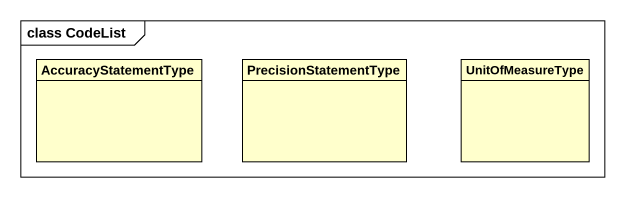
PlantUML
@startuml
mainframe class CodeList
hide circle
hide empty members
class AccuracyStatementType
class PrecisionStatementType
class UnitOfMeasureType
@enduml
